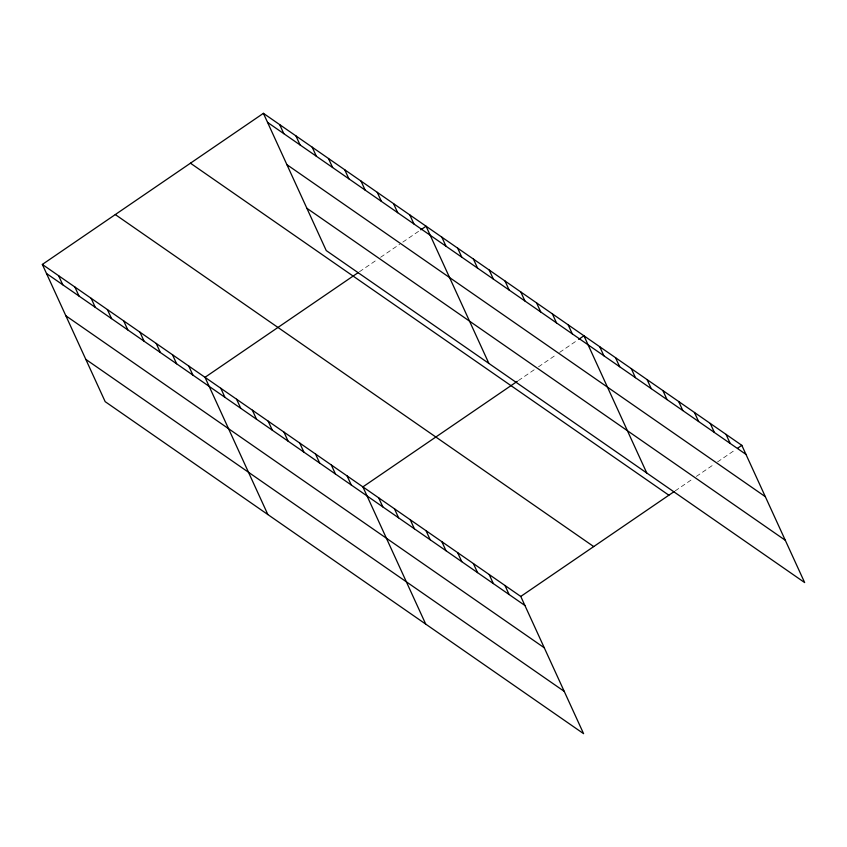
<?xml version="1.0" encoding="UTF-8"?>
<svg xmlns="http://www.w3.org/2000/svg" width="847" height="847" viewBox="0 0 847 847"><rect width="100%" height="100%" fill="white"/><g stroke="black" fill="none" stroke-linecap="round" stroke-linejoin="round"><path stroke-width="0.64" stroke-dasharray="4.24 3.18" d="M359.456 271.739L377.434 259.457M380.61 257.287L399.636 244.275M402.812 242.115L419.72 230.543M518.396 380.578L534.256 369.737M538.48 366.846L556.458 354.565M559.634 352.394L577.601 340.113M675.218 490.868L693.195 478.587M696.361 476.416L714.339 464.124M717.504 461.964L735.482 449.672"/><path stroke-width="1.27" d="M42.35 264.433L520.767 596.447L583.594 733.671L105.176 401.658L42.35 264.433L263.406 113.329L741.824 445.342L804.65 582.567L326.233 250.553L263.406 113.329M358.408 272.459L205.016 377.317L267.843 514.542M420.779 229.823L426.062 226.213L488.888 363.437M517.337 381.309L362.897 486.887L425.723 624.112M578.66 339.393L583.943 335.772L646.769 472.997M520.767 596.447L674.159 491.588M737.599 448.232L741.824 445.342M267.546 122.37L745.963 454.384M286.911 164.667L765.328 496.681M306.858 208.256L785.285 540.27M190.459 163.196L668.876 495.209M115.298 214.566L593.715 546.58M46.49 273.486L524.918 605.499M65.854 315.783L544.282 647.796M85.812 359.361L564.229 691.374M726.038 434.384L730.178 443.426M710.252 423.426L714.392 432.468M694.455 412.468L698.606 421.52M678.669 401.51L682.809 410.562M662.883 390.552L667.023 399.604M647.097 379.604L651.237 388.646M631.311 368.646L635.451 377.688M615.525 357.688L619.665 366.73M599.729 346.73L603.869 355.772M568.157 324.814L572.297 333.866M552.371 313.866L556.511 322.908M536.585 302.908L540.725 311.95M520.789 291.95L524.939 300.992M505.003 280.992L509.142 290.034M489.217 270.034L493.356 279.087M473.431 259.076L477.57 268.128M457.645 248.129L461.784 257.17M441.848 237.171L445.998 246.212M409.8 214.926L413.939 223.968M393.537 203.629L397.677 212.682M377.264 192.343L381.404 201.395M361.002 181.057L365.142 190.099M344.729 169.771L348.879 178.812M328.467 158.484L332.606 167.526M312.204 147.187L316.344 156.24M504.981 585.489L509.121 594.541M295.931 135.901L300.071 144.953M489.195 574.531L493.335 583.583M279.669 124.615L283.809 133.657M473.409 563.583L477.549 572.625M457.624 552.625L461.763 561.667M441.827 541.667L445.977 550.709M426.041 530.709L430.181 539.751M410.255 519.751L414.395 528.803M394.469 508.793L398.609 517.845M378.683 497.845L382.823 506.887M347.101 475.929L351.251 484.971M331.315 464.971L335.454 474.013M315.529 454.013L319.668 463.065M299.743 443.055L303.882 452.107M283.957 432.108L288.096 441.149M268.16 421.15L272.31 430.191M252.374 410.192L256.514 419.233M236.588 399.233L240.728 408.275M220.802 388.275L224.942 397.328M188.743 366.031L192.894 375.073M172.481 354.745L176.621 363.787M156.219 343.459L160.358 352.5M139.946 332.172L144.085 341.214M123.683 320.875L127.823 329.928M107.41 309.589L111.56 318.631M91.148 298.303L95.288 307.345M74.885 287.017L79.025 296.058M58.612 275.72L62.763 284.772"/></g></svg>
